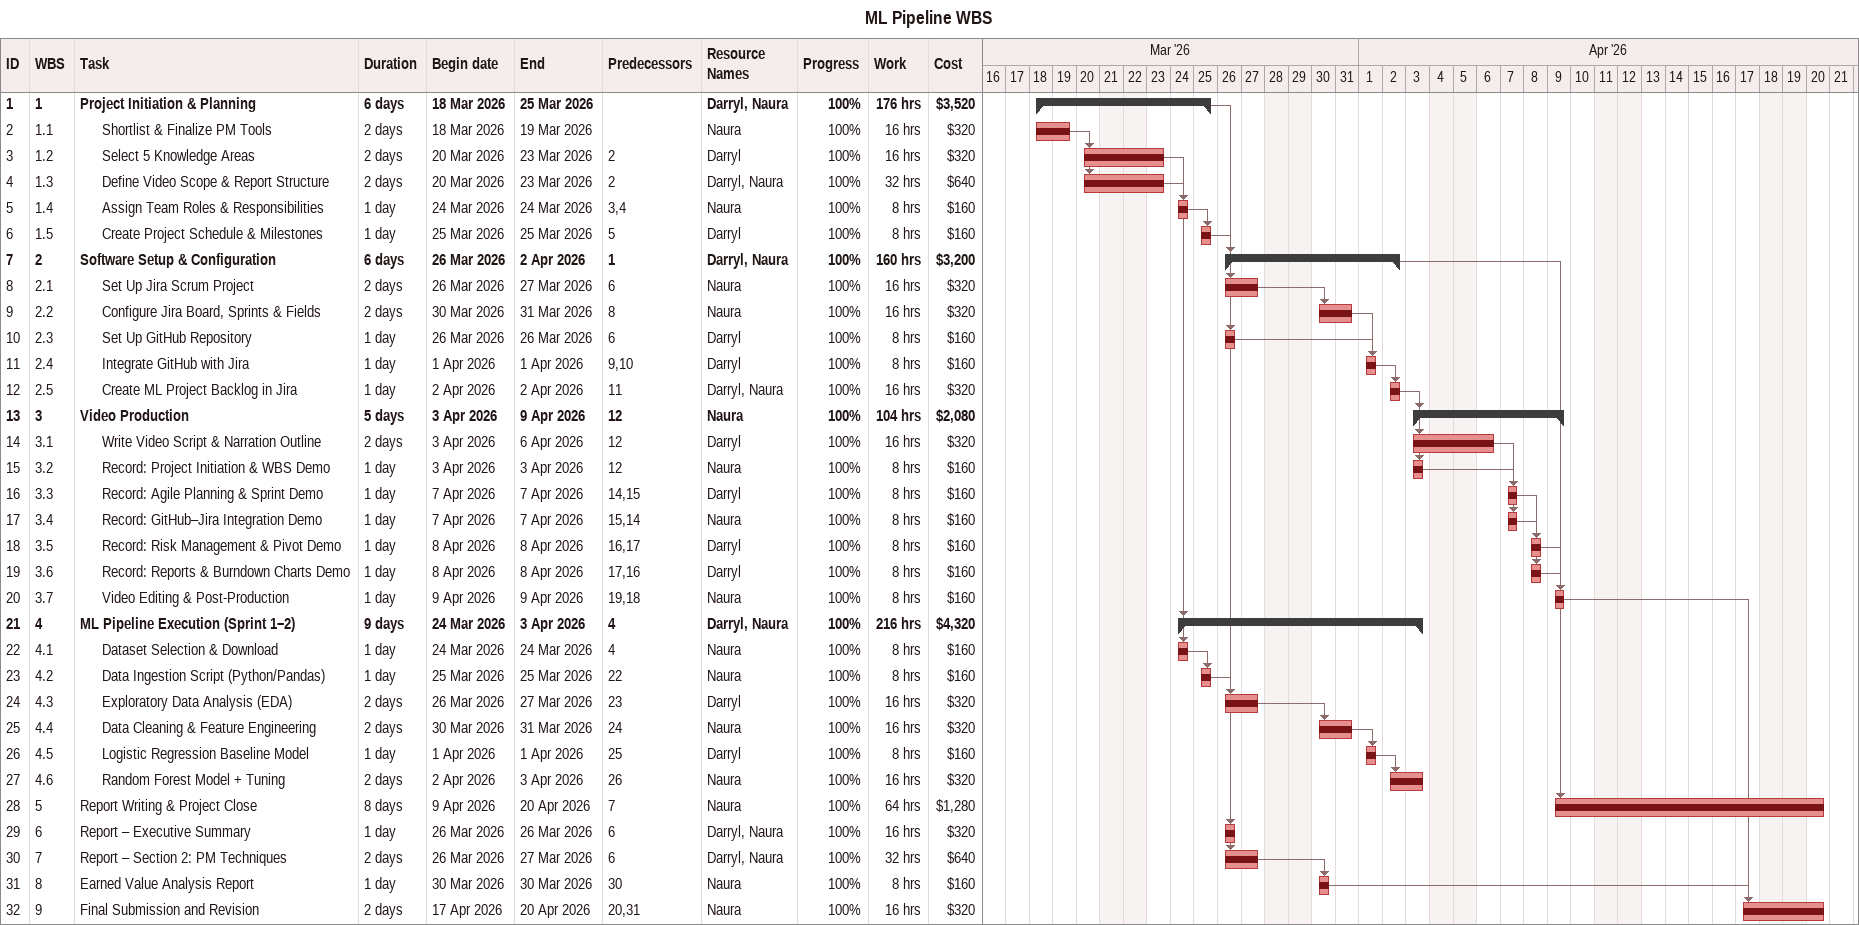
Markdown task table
ML Pipeline WBS

| ID | WBS | Task | Duration | Start | Finish | Predecessors | Resources | % complete | Work (h) | Cost ($) |
|---|---|---|---|---|---|---|---|---|---|---|
| 1 | 1 | **Project Initiation & Planning** | 6d | 2026-03-18 | 2026-03-25 |  | Darryl, Naura | 100 | 176 | 3520 |
| 2 | 1.1 | Shortlist & Finalize PM Tools | 2d | 2026-03-18 | 2026-03-19 |  | Naura | 100 | 16 | 320 |
| 3 | 1.2 | Select 5 Knowledge Areas | 2d | 2026-03-20 | 2026-03-23 | 2 | Darryl | 100 | 16 | 320 |
| 4 | 1.3 | Define Video Scope & Report Structure | 2d | 2026-03-20 | 2026-03-23 | 2 | Darryl, Naura | 100 | 32 | 640 |
| 5 | 1.4 | Assign Team Roles & Responsibilities | 1d | 2026-03-24 | 2026-03-24 | 3, 4 | Naura | 100 | 8 | 160 |
| 6 | 1.5 | Create Project Schedule & Milestones | 1d | 2026-03-25 | 2026-03-25 | 5 | Darryl | 100 | 8 | 160 |
| 7 | 2 | **Software Setup & Configuration** | 6d | 2026-03-26 | 2026-04-02 | 1 | Darryl, Naura | 100 | 160 | 3200 |
| 8 | 2.1 | Set Up Jira Scrum Project | 2d | 2026-03-26 | 2026-03-27 | 6 | Naura | 100 | 16 | 320 |
| 9 | 2.2 | Configure Jira Board, Sprints & Fields | 2d | 2026-03-30 | 2026-03-31 | 8 | Naura | 100 | 16 | 320 |
| 10 | 2.3 | Set Up GitHub Repository | 1d | 2026-03-26 | 2026-03-26 | 6 | Darryl | 100 | 8 | 160 |
| 11 | 2.4 | Integrate GitHub with Jira | 1d | 2026-04-01 | 2026-04-01 | 9, 10 | Darryl | 100 | 8 | 160 |
| 12 | 2.5 | Create ML Project Backlog in Jira | 1d | 2026-04-02 | 2026-04-02 | 11 | Darryl, Naura | 100 | 16 | 320 |
| 13 | 3 | **Video Production** | 5d | 2026-04-03 | 2026-04-09 | 12 | Naura | 100 | 104 | 2080 |
| 14 | 3.1 | Write Video Script & Narration Outline | 2d | 2026-04-03 | 2026-04-06 | 12 | Darryl | 100 | 16 | 320 |
| 15 | 3.2 | Record: Project Initiation & WBS Demo | 1d | 2026-04-03 | 2026-04-03 | 12 | Naura | 100 | 8 | 160 |
| 16 | 3.3 | Record: Agile Planning & Sprint Demo | 1d | 2026-04-07 | 2026-04-07 | 14, 15 | Darryl | 100 | 8 | 160 |
| 17 | 3.4 | Record: GitHub–Jira Integration Demo | 1d | 2026-04-07 | 2026-04-07 | 15, 14 | Naura | 100 | 8 | 160 |
| 18 | 3.5 | Record: Risk Management & Pivot Demo | 1d | 2026-04-08 | 2026-04-08 | 16, 17 | Darryl | 100 | 8 | 160 |
| 19 | 3.6 | Record: Reports & Burndown Charts Demo | 1d | 2026-04-08 | 2026-04-08 | 17, 16 | Darryl | 100 | 8 | 160 |
| 20 | 3.7 | Video Editing & Post-Production | 1d | 2026-04-09 | 2026-04-09 | 19, 18 | Naura | 100 | 8 | 160 |
| 21 | 4 | **ML Pipeline Execution (Sprint 1–2)** | 9d | 2026-03-24 | 2026-04-03 | 4 | Darryl, Naura | 100 | 216 | 4320 |
| 22 | 4.1 | Dataset Selection & Download | 1d | 2026-03-24 | 2026-03-24 | 4 | Naura | 100 | 8 | 160 |
| 23 | 4.2 | Data Ingestion Script (Python/Pandas) | 1d | 2026-03-25 | 2026-03-25 | 22 | Naura | 100 | 8 | 160 |
| 24 | 4.3 | Exploratory Data Analysis (EDA) | 2d | 2026-03-26 | 2026-03-27 | 23 | Darryl | 100 | 16 | 320 |
| 25 | 4.4 | Data Cleaning & Feature Engineering | 2d | 2026-03-30 | 2026-03-31 | 24 | Naura | 100 | 16 | 320 |
| 26 | 4.5 | Logistic Regression Baseline Model | 1d | 2026-04-01 | 2026-04-01 | 25 | Darryl | 100 | 8 | 160 |
| 27 | 4.6 | Random Forest Model + Tuning | 2d | 2026-04-02 | 2026-04-03 | 26 | Naura | 100 | 16 | 320 |
| 28 | 5 | Report Writing & Project Close | 8d | 2026-04-09 | 2026-04-20 | 7 | Naura | 100 | 64 | 1280 |
| 29 | 6 | Report – Executive Summary | 1d | 2026-03-26 | 2026-03-26 | 6 | Darryl, Naura | 100 | 16 | 320 |
| 30 | 7 | Report – Section 2: PM Techniques | 2d | 2026-03-26 | 2026-03-27 | 6 | Darryl, Naura | 100 | 32 | 640 |
| 31 | 8 | Earned Value Analysis Report | 1d | 2026-03-30 | 2026-03-30 | 30 | Naura | 100 | 8 | 160 |
| 32 | 9 | Final Submission and Revision | 2d | 2026-04-17 | 2026-04-20 | 20, 31 | Naura | 100 | 16 | 320 |
